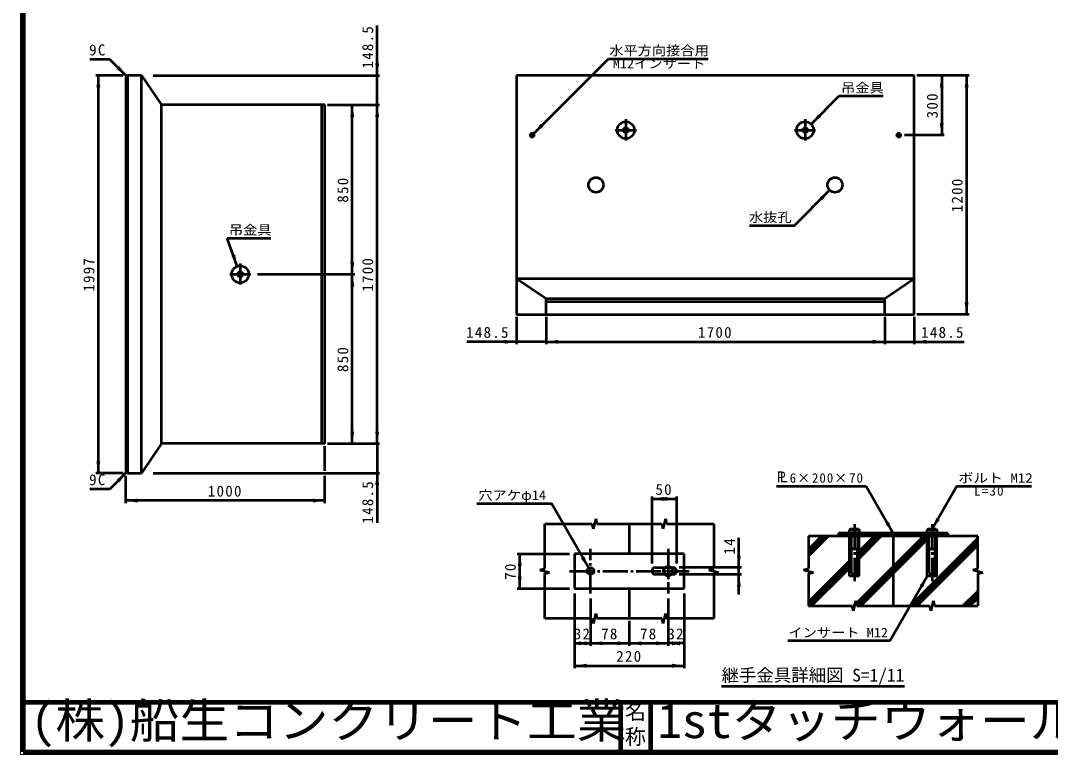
# Model space of a CAD drawing. Units: millimetres, scale not verified, with parts at other scales. Extents: x 100 to 4105, y 100 to 2870.
# Drawn here: x 100 to 2168, y 100 to 1573 of the extents above; entities that cross this region are included whole.
import ezdxf
from ezdxf.enums import TextEntityAlignment as Align

# ---------------------------------------------------------------- set-up
doc = ezdxf.new("R2010")
doc.units = ezdxf.units.MM
doc.header["$LTSCALE"] = 5
doc.linetypes.add('USER1', pattern=[8, 4, -4])
doc.linetypes.add('USER2', pattern=[13.4, 10, -1.2, 1, -1.2])
doc.layers.add('V-nasSTD', color=7, linetype='Continuous', lineweight=50)
doc.styles.add('ＭＳ ゴシック', font='')
doc.styles.get('ＭＳ ゴシック').set_extended_font_data('MS Gothic')

msp = doc.modelspace()

# ---------------------------------------------------------------- hatches: boundary and pattern name
at = {"layer": 'V-nasSTD'}
for points in [[(295.926, 1478.645), (298.754, 1481.474), (312.896, 1461.675), (293.097, 1475.817)], [(816.096, 1487.475), (820.096, 1487.475), (816.096, 1463.475), (812.096, 1487.475)], [(256.096, 1439.475), (252.096, 1439.475), (256.096, 1463.475), (260.096, 1439.475)], [(1949.896, 1439.475), (1945.896, 1439.475), (1949.896, 1463.475), (1953.896, 1439.475)], [(1999.896, 1439.475), (1995.896, 1439.475), (1999.896, 1463.475), (2003.896, 1439.475)], [(766.096, 1380.075), (762.096, 1380.075), (766.096, 1404.075), (770.096, 1380.075)], [(816.096, 1380.075), (812.096, 1380.075), (816.096, 1404.075), (820.096, 1380.075)], [(1146.954, 1363.132), (1149.782, 1360.304), (1129.983, 1346.162), (1144.125, 1365.961)], [(1704.629, 1382.608), (1707.457, 1379.779), (1687.658, 1365.637), (1701.801, 1385.436)], [(1949.896, 1367.475), (1953.896, 1367.475), (1949.896, 1343.475), (1945.896, 1367.475)], [(1707.919, 1215.898), (1705.091, 1218.726), (1724.89, 1232.868), (1710.747, 1213.069)], [(527.005, 1102.79), (530.764, 1104.158), (535.213, 1080.237), (523.246, 1101.422)], [(766.096, 1088.075), (770.096, 1088.075), (766.096, 1064.075), (762.096, 1088.075)], [(766.096, 1040.075), (762.096, 1040.075), (766.096, 1064.075), (770.096, 1040.075)], [(1999.896, 1007.475), (2003.896, 1007.475), (1999.896, 983.475), (1995.896, 1007.475)], [(1072.096, 928.475), (1072.096, 932.475), (1096.096, 928.475), (1072.096, 924.475)], [(1179.496, 928.475), (1179.496, 924.475), (1155.496, 928.475), (1179.496, 932.475)], [(1811.496, 928.475), (1811.496, 932.475), (1835.496, 928.475), (1811.496, 924.475)], [(1918.896, 928.475), (1918.896, 924.475), (1894.896, 928.475), (1918.896, 932.475)], [(766.096, 748.075), (770.096, 748.075), (766.096, 724.075), (762.096, 748.075)], [(816.096, 748.075), (820.096, 748.075), (816.096, 724.075), (812.096, 748.075)], [(256.096, 688.675), (260.096, 688.675), (256.096, 664.675), (252.096, 688.675)], [(295.926, 649.504), (298.754, 646.676), (312.896, 666.475), (293.097, 652.333)], [(816.096, 640.675), (812.096, 640.675), (816.096, 664.675), (820.096, 640.675)], [(335.096, 609.675), (335.096, 605.675), (311.096, 609.675), (335.096, 613.675)], [(687.096, 609.675), (687.096, 613.675), (711.096, 609.675), (687.096, 605.675)], [(1391.538, 613.037), (1391.538, 609.037), (1367.538, 613.037), (1391.538, 617.037)], [(1393.538, 613.037), (1393.538, 617.037), (1417.538, 613.037), (1393.538, 609.037)], [(1840.538, 564.822), (1844.002, 566.822), (1852.538, 544.037), (1837.073, 562.822)], [(1942.538, 572.822), (1946.002, 570.822), (1930.538, 552.037), (1939.073, 574.822)], [(1102.538, 479.037), (1098.538, 479.037), (1102.538, 503.037), (1106.538, 479.037)], [(1229.038, 494.884), (1232.502, 496.884), (1241.038, 474.099), (1225.573, 492.884)], [(1542.538, 499.037), (1546.538, 499.037), (1542.538, 475.037), (1538.538, 499.037)], [(1102.538, 457.037), (1106.538, 457.037), (1102.538, 433.037), (1098.538, 457.037)], [(1542.538, 437.037), (1538.538, 437.037), (1542.538, 461.037), (1546.538, 437.037)], [(1909.038, 437.252), (1912.502, 435.252), (1921.038, 458.037), (1905.573, 439.252)], [(1236.538, 323.037), (1236.538, 319.037), (1212.538, 323.037), (1236.538, 327.037)], [(1220.538, 323.037), (1220.538, 327.037), (1244.538, 323.037), (1220.538, 319.037)], [(1268.538, 323.037), (1268.538, 319.037), (1244.538, 323.037), (1268.538, 327.037)], [(1298.538, 323.037), (1298.538, 327.037), (1322.538, 323.037), (1298.538, 319.037)], [(1346.538, 323.037), (1346.538, 319.037), (1322.538, 323.037), (1346.538, 327.037)], [(1376.538, 323.037), (1376.538, 327.037), (1400.538, 323.037), (1376.538, 319.037)], [(1424.538, 323.037), (1424.538, 319.037), (1400.538, 323.037), (1424.538, 327.037)], [(1408.538, 323.037), (1408.538, 327.037), (1432.538, 323.037), (1408.538, 319.037)], [(1236.538, 278.037), (1236.538, 274.037), (1212.538, 278.037), (1236.538, 282.037)], [(1408.538, 278.037), (1408.538, 282.037), (1432.538, 278.037), (1408.538, 274.037)]]:
    msp.add_hatch(color=256, dxfattribs=at).paths.add_polyline_path(points)

# ---------------------------------------------------------------- linework, layer by layer
at = {"layer": 'V-nasSTD', "lineweight": 100}
for p, q in [((105, 2865), (105, 105)), ((105, 205), (4100, 205)), ((1305, 205), (1305, 105)), ((1365, 205), (1365, 105)), ((105, 105), (4100, 105))]:
    msp.add_line(p, q, dxfattribs=at)
at = {"layer": 'V-nasSTD'}
for p, q in [((816.096, 1463.475), (816.096, 1563.475)), ((278.955, 1495.616), (238.955, 1495.616)), ((312.896, 1461.675), (278.955, 1495.616)), ((1129.983, 1346.162), (1280.694, 1496.872)), ((1280.694, 1496.872), (1480.694, 1496.872)), ((306.096, 1463.475), (251.096, 1463.475)), ((256.096, 1463.475), (256.096, 664.675)), ((314.696, 1463.475), (311.096, 1459.875)), ((311.096, 1459.875), (311.096, 668.275)), ((343.096, 1463.475), (314.696, 1463.475)), ((314.696, 1463.475), (314.696, 664.675)), ((343.096, 664.675), (343.096, 1463.475)), ((343.096, 1463.475), (383.096, 1404.075)), ((366.096, 1463.475), (821.096, 1463.475)), ((816.096, 1404.075), (816.096, 1463.475)), ((1096.096, 1463.475), (1096.096, 983.475)), ((1894.896, 1463.475), (1096.096, 1463.475)), ((1894.896, 983.475), (1894.896, 1463.475)), ((2004.896, 1463.475), (1899.896, 1463.475)), ((1949.896, 1463.475), (1949.896, 1343.475)), ((1999.896, 1463.475), (1999.896, 983.475)), ((1687.658, 1365.637), (1744.227, 1422.206)), ((1744.227, 1422.206), (1832.227, 1422.206)), ((711.096, 1404.075), (383.096, 1404.075)), ((383.096, 724.075), (383.096, 1404.075)), ((705.096, 724.075), (705.096, 1404.075)), ((711.096, 724.075), (711.096, 1404.075)), ((716.096, 1404.075), (821.096, 1404.075)), ((766.096, 1064.075), (766.096, 1404.075)), ((816.096, 724.075), (816.096, 1404.075)), ((1954.896, 1343.475), (1874.896, 1343.475)), ((1654.179, 1162.157), (1724.89, 1232.868)), ((1564.179, 1162.157), (1654.179, 1162.157)), ((535.213, 1080.237), (514.692, 1136.619)), ((514.692, 1136.619), (602.692, 1136.619)), ((576.096, 1064.075), (771.096, 1064.075)), ((766.096, 724.075), (766.096, 1064.075)), ((1096.096, 1055.475), (1894.896, 1055.475)), ((1096.096, 1055.475), (1155.496, 1015.475)), ((1835.496, 1015.475), (1894.896, 1055.475)), ((1155.496, 1015.475), (1835.496, 1015.475)), ((1155.496, 983.475), (1155.496, 1015.475)), ((1835.496, 983.475), (1835.496, 1015.475)), ((1155.496, 1009.475), (1835.496, 1009.475)), ((1096.096, 983.475), (1894.896, 983.475)), ((1096.096, 978.475), (1096.096, 923.475)), ((1155.496, 978.475), (1155.496, 923.475)), ((1835.496, 978.475), (1835.496, 923.475)), ((1894.896, 978.475), (1894.896, 923.475)), ((2004.896, 983.475), (1899.896, 983.475)), ((1096.096, 928.475), (996.096, 928.475)), ((1155.496, 928.475), (1096.096, 928.475)), ((1155.496, 928.475), (1835.496, 928.475)), ((1835.496, 928.475), (1894.896, 928.475)), ((1894.896, 928.475), (1994.896, 928.475)), ((383.096, 724.075), (343.096, 664.675)), ((711.096, 724.075), (383.096, 724.075)), ((716.096, 724.075), (821.096, 724.075)), ((816.096, 724.075), (816.096, 664.675)), ((711.096, 669.675), (711.096, 719.075)), ((306.096, 664.675), (251.096, 664.675)), ((312.896, 666.475), (278.955, 632.534)), ((311.096, 668.275), (314.696, 664.675)), ((314.696, 664.675), (343.096, 664.675)), ((366.096, 664.675), (821.096, 664.675)), ((816.096, 664.675), (816.096, 564.675)), ((311.096, 604.675), (311.096, 659.675)), ((711.096, 604.675), (711.096, 659.675)), ((278.955, 632.534), (238.955, 632.534)), ((1617.919, 638.639), (1797.919, 638.639)), ((1797.919, 638.639), (1852.538, 544.037)), ((1980.538, 638.639), (1930.538, 552.037)), ((1980.538, 638.639), (2130.538, 638.639)), ((711.096, 609.675), (311.096, 609.675)), ((1016.038, 604.003), (1166.038, 604.003)), ((1241.038, 474.099), (1166.038, 604.003)), ((1367.538, 618.037), (1367.538, 483.037)), ((1367.538, 613.037), (1417.538, 613.037)), ((1417.538, 618.037), (1417.538, 483.037)), ((1152.538, 563.037), (1247.538, 563.037)), ((1152.538, 473.037), (1152.538, 563.037)), ((1247.538, 563.037), (1250.038, 553.037)), ((1255.038, 573.037), (1250.038, 553.037)), ((1255.038, 573.037), (1257.538, 563.037)), ((1257.538, 563.037), (1387.538, 563.037)), ((1322.538, 563.037), (1322.538, 503.037)), ((1387.538, 563.037), (1390.038, 553.037)), ((1395.038, 573.037), (1390.038, 553.037)), ((1395.038, 573.037), (1397.538, 563.037)), ((1397.538, 563.037), (1492.538, 563.037)), ((1492.538, 563.037), (1492.538, 473.037)), ((1682.538, 538.037), (1682.538, 473.037)), ((2022.538, 538.037), (1682.538, 538.037)), ((1708.241, 538.037), (1682.538, 512.333)), ((1715.313, 538.037), (1682.538, 505.262)), ((1722.384, 538.037), (1682.538, 498.191)), ((1962.538, 544.037), (1742.538, 544.037)), ((1742.538, 544.037), (1742.538, 538.037)), ((1743.597, 538.037), (1749.597, 544.037)), ((1750.668, 538.037), (1756.668, 544.037)), ((1757.739, 538.037), (1763.739, 544.037)), ((1766.038, 552.037), (1764.038, 550.037)), ((1764.038, 550.037), (1764.038, 544.037)), ((1785.038, 550.037), (1764.038, 550.037)), ((1764.038, 544.037), (1785.038, 544.037)), ((1764.81, 538.037), (1768.538, 541.764)), ((1765.038, 458.037), (1765.038, 538.037)), ((1783.038, 552.037), (1766.038, 552.037)), ((1768.538, 514.037), (1768.538, 544.037)), ((1913.302, 538.037), (1778.29, 403.025)), ((1920.373, 538.037), (1780.373, 398.037)), ((1784.952, 544.037), (1780.538, 539.622)), ((1780.538, 544.037), (1780.538, 514.037)), ((1783.038, 552.037), (1785.038, 550.037)), ((1784.038, 458.037), (1784.038, 538.037)), ((1814.307, 538.037), (1784.038, 507.767)), ((1821.379, 538.037), (1784.038, 500.696)), ((1828.45, 538.037), (1784.038, 493.625)), ((1785.038, 544.037), (1785.038, 550.037)), ((1786.023, 538.037), (1792.023, 544.037)), ((1793.094, 538.037), (1799.094, 544.037)), ((1800.165, 538.037), (1806.165, 544.037)), ((1807.236, 538.037), (1813.236, 544.037)), ((1814.307, 538.037), (1820.307, 544.037)), ((1821.379, 538.037), (1827.379, 544.037)), ((1828.45, 538.037), (1834.45, 544.037)), ((1835.521, 538.037), (1841.521, 544.037)), ((1842.592, 538.037), (1848.592, 544.037)), ((1849.663, 538.037), (1852.538, 540.912)), ((1855.663, 544.037), (1852.538, 540.912)), ((1852.538, 538.037), (1852.538, 398.037)), ((1856.734, 538.037), (1862.734, 544.037)), ((1863.805, 538.037), (1869.805, 544.037)), ((1870.876, 538.037), (1876.876, 544.037)), ((1877.947, 538.037), (1883.947, 544.037)), ((1885.018, 538.037), (1891.018, 544.037)), ((1892.089, 538.037), (1898.089, 544.037)), ((1899.16, 538.037), (1905.16, 544.037)), ((1906.231, 538.037), (1912.231, 544.037)), ((1913.302, 538.037), (1919.302, 544.037)), ((1922.038, 552.037), (1920.038, 550.037)), ((1920.038, 550.037), (1920.038, 544.037)), ((1941.038, 550.037), (1920.038, 550.037)), ((1920.038, 544.037), (1941.038, 544.037)), ((1920.373, 538.037), (1924.538, 542.201)), ((1921.038, 458.037), (1921.038, 538.037)), ((1939.038, 552.037), (1922.038, 552.037)), ((1924.538, 514.037), (1924.538, 544.037)), ((1940.516, 544.037), (1936.538, 540.059)), ((1936.538, 544.037), (1936.538, 514.037)), ((1939.038, 552.037), (1941.038, 550.037)), ((1940.038, 458.037), (1940.038, 538.037)), ((1941.038, 544.037), (1941.038, 550.037)), ((1941.587, 538.037), (1947.587, 544.037)), ((1948.658, 538.037), (1954.658, 544.037)), ((1955.729, 538.037), (1961.729, 544.037)), ((1962.538, 544.037), (1962.538, 538.037)), ((2022.538, 473.037), (2022.538, 538.037)), ((1542.538, 475.037), (1542.538, 535.037)), ((1787.445, 398.037), (1921.038, 531.63)), ((1886.439, 398.037), (2022.538, 534.135)), ((1893.511, 398.037), (2022.538, 527.064)), ((1900.582, 398.037), (2022.538, 519.993)), ((1097.538, 503.037), (1202.538, 503.037)), ((1102.538, 433.037), (1102.538, 503.037)), ((1212.538, 503.037), (1212.538, 433.037)), ((1432.538, 503.037), (1212.538, 503.037)), ((1432.538, 433.037), (1432.538, 503.037)), ((1768.538, 464.037), (1768.538, 514.037)), ((1780.538, 464.037), (1780.538, 514.037)), ((1924.538, 464.037), (1924.538, 514.037)), ((1936.538, 464.037), (1936.538, 514.037)), ((1391.444, 473.287), (1400.538, 478.537)), ((1400.538, 478.537), (1409.631, 473.287)), ((1744.307, 468.037), (1765.038, 488.767)), ((1751.379, 468.037), (1765.038, 481.696)), ((1142.538, 470.537), (1152.538, 473.037)), ((1142.538, 470.537), (1162.538, 465.537)), ((1152.538, 463.037), (1162.538, 465.537)), ((1152.538, 373.037), (1152.538, 463.037)), ((1374.538, 475.037), (1394.475, 475.037)), ((1394.475, 461.037), (1374.538, 461.037)), ((1391.444, 462.787), (1391.444, 473.287)), ((1400.538, 457.537), (1391.444, 462.787)), ((1409.631, 462.787), (1400.538, 457.537)), ((1406.6, 475.037), (1410.538, 475.037)), ((1410.538, 461.037), (1406.6, 461.037)), ((1409.631, 473.287), (1409.631, 462.787)), ((1547.538, 475.037), (1422.538, 475.037)), ((1547.538, 461.037), (1422.538, 461.037)), ((1482.538, 470.537), (1492.538, 473.037)), ((1482.538, 470.537), (1502.538, 465.537)), ((1492.538, 463.037), (1502.538, 465.537)), ((1492.538, 463.037), (1492.538, 373.037)), ((1542.538, 461.037), (1542.538, 475.037)), ((1542.538, 421.037), (1542.538, 461.037)), ((1672.538, 470.537), (1682.538, 473.037)), ((1672.538, 470.537), (1692.538, 465.537)), ((1744.307, 468.037), (1682.538, 406.267)), ((1751.379, 468.037), (1682.538, 399.196)), ((1682.538, 463.037), (1692.538, 465.537)), ((1682.806, 463.104), (1682.538, 462.836)), ((1682.538, 463.037), (1682.538, 398.037)), ((1758.45, 468.037), (1688.45, 398.037)), ((1758.45, 468.037), (1765.038, 474.625)), ((1784.038, 458.037), (1765.038, 458.037)), ((1846.038, 328.133), (1921.038, 458.037)), ((1940.038, 458.037), (1921.038, 458.037)), ((2012.538, 470.537), (2022.538, 473.037)), ((2012.538, 470.537), (2032.538, 465.537)), ((2022.538, 463.037), (2032.538, 465.537)), ((2022.538, 463.037), (2022.538, 398.037)), ((2031.449, 465.265), (2031.884, 465.7)), ((1097.538, 433.037), (1202.538, 433.037)), ((1212.538, 433.037), (1432.538, 433.037)), ((1212.538, 423.037), (1212.538, 273.037)), ((1322.538, 433.037), (1322.538, 373.037)), ((1432.538, 423.037), (1432.538, 273.037)), ((1992.506, 398.037), (2022.538, 428.069)), ((1999.577, 398.037), (2022.538, 420.998)), ((2006.648, 398.037), (2022.538, 413.927)), ((1244.538, 413.037), (1244.538, 318.037)), ((1400.538, 413.037), (1400.538, 318.037)), ((1682.538, 398.037), (1769.538, 398.037)), ((1769.538, 398.037), (1772.038, 388.037)), ((1770.29, 395.025), (1774.949, 399.684)), ((1777.038, 408.037), (1772.038, 388.037)), ((1777.038, 408.037), (1779.538, 398.037)), ((1779.538, 398.037), (1925.538, 398.037)), ((1925.538, 398.037), (1928.038, 388.037)), ((1933.038, 408.037), (1928.038, 388.037)), ((1933.038, 408.037), (1935.538, 398.037)), ((1935.538, 398.037), (2022.538, 398.037)), ((1247.538, 373.037), (1152.538, 373.037)), ((1247.538, 373.037), (1250.038, 363.037)), ((1255.038, 383.037), (1250.038, 363.037)), ((1255.038, 383.037), (1257.538, 373.037)), ((1387.538, 373.037), (1257.538, 373.037)), ((1387.538, 373.037), (1390.038, 363.037)), ((1395.038, 383.037), (1390.038, 363.037)), ((1395.038, 383.037), (1397.538, 373.037)), ((1492.538, 373.037), (1397.538, 373.037)), ((1322.538, 368.037), (1322.538, 318.037)), ((1212.538, 323.037), (1244.538, 323.037)), ((1244.538, 323.037), (1322.538, 323.037)), ((1322.538, 323.037), (1400.538, 323.037)), ((1432.538, 323.037), (1400.538, 323.037)), ((1846.038, 328.133), (1641.038, 328.133)), ((1212.538, 278.037), (1432.538, 278.037)), ((1507.538, 237.009), (1875.038, 237.009))]:
    msp.add_line(p, q, dxfattribs=at)
at = {"layer": 'V-nasSTD', "linetype": 'USER2'}
for p, q in [((1315.496, 1375.275), (1315.496, 1332.875)), ((1675.496, 1375.275), (1675.496, 1332.875)), ((1127.296, 1337.475), (1127.296, 1349.475)), ((1294.296, 1353.475), (1336.696, 1353.475)), ((1654.296, 1353.475), (1696.696, 1353.475)), ((1863.696, 1337.475), (1863.696, 1349.475)), ((1121.296, 1343.475), (1133.296, 1343.475)), ((1857.696, 1343.475), (1869.696, 1343.475)), ((541.096, 1085.875), (541.096, 1043.475)), ((519.896, 1064.075), (562.296, 1064.075)), ((1774.538, 562.037), (1774.538, 448.037)), ((1930.538, 562.037), (1930.538, 448.037)), ((1244.538, 423.037), (1244.538, 513.037)), ((1400.538, 513.037), (1400.538, 423.037)), ((1202.538, 468.037), (1442.538, 468.037))]:
    msp.add_line(p, q, dxfattribs=at)
at = {"layer": 'V-nasSTD', "linetype": 'USER1'}
for p, q in [((1394.475, 475.037), (1406.6, 475.037)), ((1406.6, 461.037), (1394.475, 461.037))]:
    msp.add_line(p, q, dxfattribs=at)
at = {"layer": 'V-nasSTD', "lineweight": 13}
msp.add_lwpolyline([(100, 100), (100, 2870), (4105, 2870), (4105, 100)], close=True, dxfattribs=at)
at = {"layer": 'V-nasSTD'}
for centre, radius in [((1315.496, 1353.475), 17.2), ((1675.496, 1353.475), 17.2), ((1127.296, 1343.475), 3.8), ((1127.296, 1343.475), 2.4), ((1127.296, 1343.475), 2), ((1315.496, 1353.475), 5), ((1675.496, 1353.475), 5), ((1863.696, 1343.475), 3.8), ((1863.696, 1343.475), 2.4), ((1863.696, 1343.475), 2), ((1255.496, 1243.475), 15), ((1735.496, 1243.475), 15), ((541.096, 1064.075), 17.2), ((541.096, 1064.075), 5), ((1400.538, 468.037), 8.5), ((1244.538, 468.037), 7)]:
    msp.add_circle(centre, radius, dxfattribs=at)
for centre, radius, start, end in [((1774.538, 523.474), 28.562, 68.4314, 111.5686), ((1930.538, 523.474), 28.562, 68.4314, 111.5686), ((1774.538, 522.037), 10, 233.1301, 306.8699), ((1930.538, 522.037), 10, 233.1301, 306.8699), ((1374.538, 468.037), 7, 90, 270), ((1410.538, 468.037), 7, 270, 90), ((1774.538, 472.037), 10, 233.1301, 306.8699), ((1930.538, 472.037), 10, 233.1301, 306.8699)]:
    msp.add_arc(centre, radius, start, end, dxfattribs=at)

# ---------------------------------------------------------------- texts
at = {"layer": 'V-nasSTD', "style": 'ＭＳ ゴシック'}
for s, height, width, p in [('水平方向接合用', 19.06, 1.1, (1382.194, 1522.872)), ('M12インサート', 19.06, 1.1, (1382.194, 1496.872)), ('吊金具', 19.06, 1.1, (1790.727, 1448.206)), ('水抜孔', 19.06, 1.1, (1605.679, 1188.157)), ('吊金具', 19.06, 1.1, (561.192, 1162.619)), ('Ｐ', 21.63, 0.9, (1627.796, 668.139)), ('Ｌ', 21.63, 0.9, (1632.419, 668.139)), ('ボルト M12', 19.06, 1.15, (2058.038, 664.639)), ('穴アケφ14', 19.06, 1.1, (1087.288, 630.003)), ('インサート M12', 19.06, 1.1, (1742.038, 354.133))]:
    msp.add_text(s, height=height, dxfattribs=dict(at, width=width)).set_placement(p, align=Align.TOP_CENTER)
msp.add_text('継手金具詳細図 S=1/11', height=25.66, dxfattribs=at).set_placement((1691.288, 272.009), align=Align.TOP_CENTER)
at = {"layer": 'V-nasSTD', "style": 'ＭＳ ゴシック', "width": 1.05}
for s, p in [('(株)船生コンクリート工業', (120, 202.55)), ('1stタッチウォール標準型', (1378.75, 202.47))]:
    msp.add_text(s, height=69.65, dxfattribs=at).set_placement(p, align=Align.TOP_LEFT)
at = {"layer": 'V-nasSTD', "style": 'ＭＳ ゴシック'}
for s, p in [('名', (1313.982, 200.999)), ('称', (1313.976, 151.01))]:
    msp.add_text(s, height=30.79, dxfattribs=at).set_placement(p, align=Align.TOP_LEFT)
at = {"layer": 'V-nasSTD', "char_height": 21.99, "attachment_point": 2, "rotation": 90, "style": 'ＭＳ ゴシック'}
for s, insert in [('\\T1.17;148.5', (786.096, 1520.975)), ('\\T1.17;300', (1919.896, 1403.475)), ('\\T1.17;850', (736.096, 1234.075)), ('\\T1.17;1200', (1969.896, 1223.475)), ('\\T1.17;1997', (226.096, 1064.075)), ('\\T1.17;1700', (786.096, 1064.075)), ('\\T1.17;850', (736.096, 894.075)), ('\\T1.17;148.5', (786.096, 607.175)), ('\\T1.17;14', (1512.538, 518.787)), ('\\T1.17;70', (1072.538, 468.037))]:
    msp.add_mtext(s, dxfattribs=dict(at, insert=insert))
at = {"layer": 'V-nasSTD', "attachment_point": 2, "style": 'ＭＳ ゴシック'}
for s, insert, char_height in [('\\T1.17;9C', (255.205, 1525.616), 21.99), ('\\T1.17;148.5', (1038.596, 958.475), 21.99), ('\\T1.17;1700', (1495.496, 958.475), 21.99), ('\\T1.17;148.5', (1952.396, 958.475), 21.99), ('\\T1.17;9C', (255.205, 662.534), 21.99), ('\\T1.15;6×200×70', (1719.169, 664.639), 19.06), ('\\T1.17;50', (1392.537, 643.037), 21.99), ('\\T1.17;1000', (511.096, 639.675), 21.99), ('\\T1.19;L=30', (2045.757, 638.639), 19.06), ('\\T1.17;32', (1228.537, 353.037), 21.99), ('\\T1.17;78', (1283.537, 353.037), 21.99), ('\\T1.17;78', (1361.537, 353.037), 21.99), ('\\T1.17;32', (1416.537, 353.037), 21.99), ('\\T1.17;220', (1322.538, 308.037), 21.99)]:
    msp.add_mtext(s, dxfattribs=dict(at, insert=insert, char_height=char_height))

doc.saveas('drawing.dxf')
